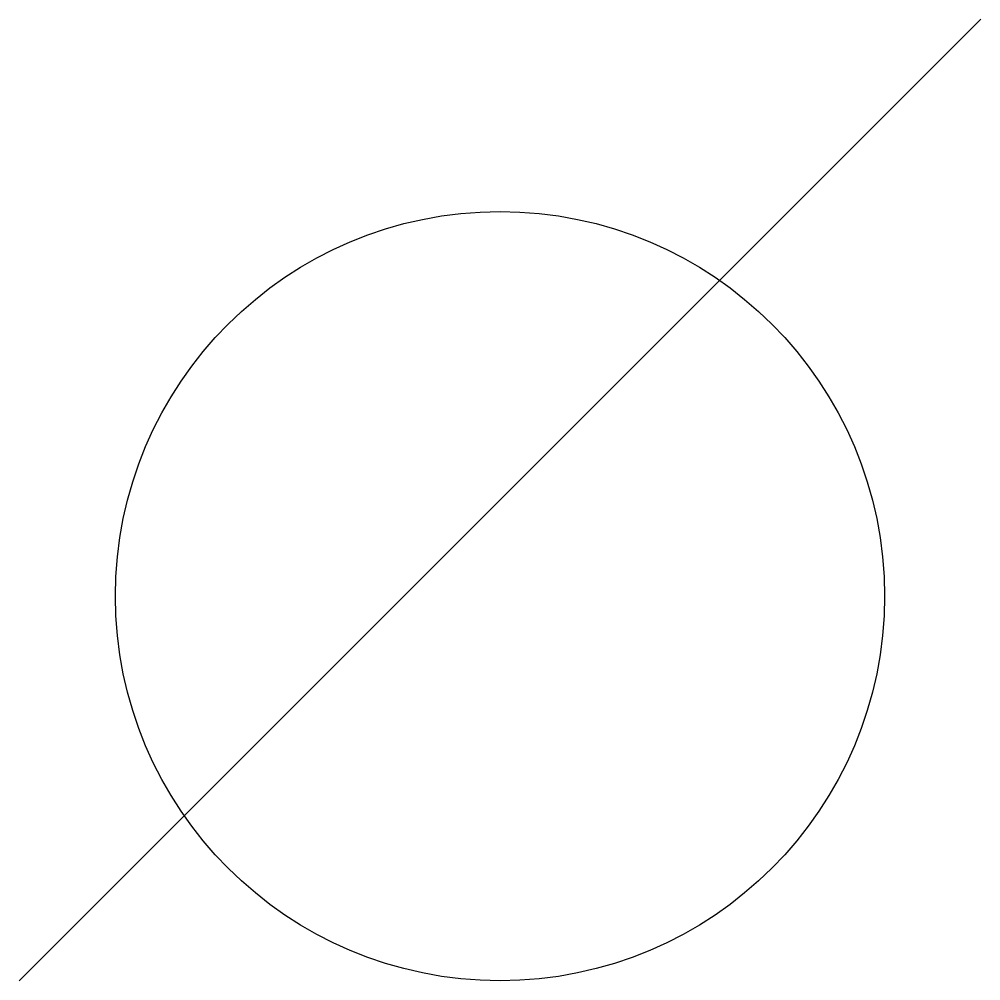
# Model space of a CAD drawing. Extents: x 0 to 5, y 0 to 5.
import ezdxf

# ---------------------------------------------------------------- set-up
doc = ezdxf.new("R2010")
doc.units = 0
doc.layers.get('0').update_dxf_attribs({"linetype": 'CONTINUOUS'})

msp = doc.modelspace()

# ---------------------------------------------------------------- linework, layer by layer
msp.add_line((0, 0), (5, 5))
msp.add_circle((2.5, 2), 2)

doc.saveas('drawing.dxf')
